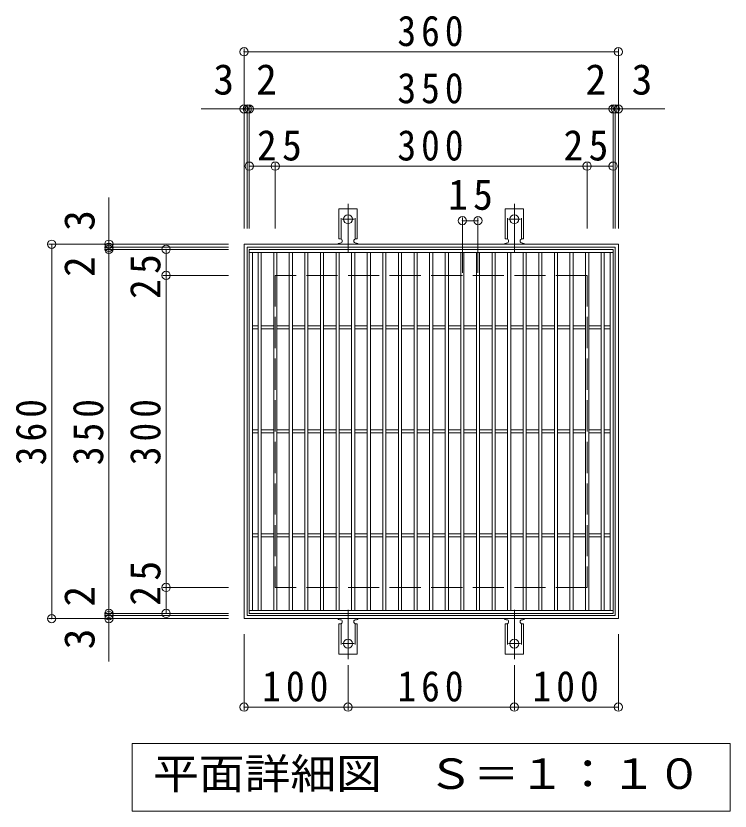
# Model space of a CAD drawing. Units: millimetres, scale not verified. Extents: x -1544 to 1657, y -1371 to 1079.
# Drawn here: x -399 to 288, y 315 to 1079 of the extents above; entities that cross this region are included whole.
import ezdxf
from ezdxf.enums import TextEntityAlignment as Align

# ---------------------------------------------------------------- set-up
doc = ezdxf.new("R2010")
doc.units = ezdxf.units.MM
doc.header["$LTSCALE"] = 10
doc.header["$PDMODE"] = 32
doc.header["$PDSIZE"] = 8
for name, pattern in [('CHAIN2', [12, 9, -1, 1, -1]), ('DASHED2', [3, 2, -1]), ('DASHED3', [4, 3, -1])]:
    doc.linetypes.add(name, pattern=pattern)
for name, color, linetype, lineweight in [('C-1', 2, 'DASHED3', 9), ('C-2', 3, 'Continuous', 9), ('C-4', 7, 'Continuous', 9), ('C-5', 7, 'Continuous', 9), ('C-A', 3, 'Continuous', 9)]:
    doc.layers.add(name, color=color, linetype=linetype, lineweight=lineweight)
doc.styles.add('ＭＳ ゴシック', font='')
doc.styles.get('ＭＳ ゴシック').set_extended_font_data('MS Gothic')

msp = doc.modelspace()

# ---------------------------------------------------------------- linework, layer by layer
at = {"layer": 'C-1', "linetype": 'Continuous'}
msp.add_line((-179.63, 859.81), (-179.63, 499.81), dxfattribs=at)
at = {"layer": 'C-1'}
for p, q in [((-149.63, 829.81), (-149.63, 529.81)), ((150.37, 829.81), (-149.63, 829.81)), ((150.37, 829.81), (150.37, 529.81)), ((150.37, 529.81), (-149.63, 529.81))]:
    msp.add_line(p, q, dxfattribs=at)
at = {"layer": 'C-1', "linetype": 'Continuous'}
msp.add_lwpolyline([(-179.63, 499.81), (180.37, 499.81), (180.37, 859.81), (-179.63, 859.81)], dxfattribs=at)
msp.add_lwpolyline([(-176.63, 856.81), (-176.63, 502.81), (177.37, 502.81), (177.37, 856.81)], close=True, dxfattribs=at)
at = {"layer": 'C-2'}
for p, q in [((-174.63, 854.81), (-174.63, 504.81)), ((-174.63, 854.81), (175.37, 854.81)), ((-174.63, 851.81), (175.37, 851.81)), ((-171.63, 851.81), (-171.63, 507.81)), ((-166.13, 851.81), (-166.13, 507.81)), ((-163.13, 851.81), (-163.13, 507.81)), ((-151.13, 851.81), (-151.13, 507.81)), ((-148.13, 851.81), (-148.13, 507.81)), ((-136.13, 851.81), (-136.13, 507.81)), ((-133.13, 851.81), (-133.13, 507.81)), ((-121.13, 851.81), (-121.13, 507.81)), ((-118.13, 851.81), (-118.13, 507.81)), ((-106.13, 851.81), (-106.13, 507.81)), ((-103.13, 851.81), (-103.13, 507.81)), ((-91.13, 851.81), (-91.13, 507.81)), ((-88.13, 851.81), (-88.13, 507.81)), ((-76.13, 851.81), (-76.13, 507.81)), ((-73.13, 851.81), (-73.13, 507.81)), ((-61.13, 851.81), (-61.13, 507.81)), ((-58.13, 851.81), (-58.13, 507.81)), ((-46.13, 851.81), (-46.13, 507.81)), ((-43.13, 851.81), (-43.13, 507.81)), ((-31.13, 851.81), (-31.13, 507.81)), ((-28.13, 851.81), (-28.13, 507.81)), ((-16.13, 851.81), (-16.13, 507.81)), ((-13.13, 851.81), (-13.13, 507.81)), ((-1.13, 851.81), (-1.13, 507.81)), ((1.87, 851.81), (1.87, 507.81)), ((13.87, 851.81), (13.87, 507.81)), ((16.87, 851.81), (16.87, 507.81)), ((28.87, 851.81), (28.87, 507.81)), ((31.87, 851.81), (31.87, 507.81)), ((43.87, 851.81), (43.87, 507.81)), ((46.87, 851.81), (46.87, 507.81)), ((58.87, 851.81), (58.87, 507.81)), ((61.87, 851.81), (61.87, 507.81)), ((73.87, 851.81), (73.87, 507.81)), ((76.87, 851.81), (76.87, 507.81)), ((88.87, 851.81), (88.87, 507.81)), ((91.87, 851.81), (91.87, 507.81)), ((103.87, 851.81), (103.87, 507.81)), ((106.87, 851.81), (106.87, 507.81)), ((118.87, 851.81), (118.87, 507.81)), ((121.87, 851.81), (121.87, 507.81)), ((133.87, 851.81), (133.87, 507.81)), ((136.87, 851.81), (136.87, 507.81)), ((148.87, 851.81), (148.87, 507.81)), ((151.87, 851.81), (151.87, 507.81)), ((163.87, 851.81), (163.87, 507.81)), ((166.87, 851.81), (166.87, 507.81)), ((172.37, 851.81), (172.37, 507.81)), ((175.37, 854.81), (175.37, 504.81)), ((-166.13, 781.31), (-171.63, 781.31)), ((-151.13, 781.31), (-163.13, 781.31)), ((-136.13, 781.31), (-148.13, 781.31)), ((-121.13, 781.31), (-133.13, 781.31)), ((-106.13, 781.31), (-118.13, 781.31)), ((-91.13, 781.31), (-103.13, 781.31)), ((-76.13, 781.31), (-88.13, 781.31)), ((-61.13, 781.31), (-73.13, 781.31)), ((-46.13, 781.31), (-58.13, 781.31)), ((-31.13, 781.31), (-43.13, 781.31)), ((-16.13, 781.31), (-28.13, 781.31)), ((-1.13, 781.31), (-13.13, 781.31)), ((13.87, 781.31), (1.87, 781.31)), ((28.87, 781.31), (16.87, 781.31)), ((43.87, 781.31), (31.87, 781.31)), ((58.87, 781.31), (46.87, 781.31)), ((73.87, 781.31), (61.87, 781.31)), ((88.87, 781.31), (76.87, 781.31)), ((103.87, 781.31), (91.87, 781.31)), ((118.87, 781.31), (106.87, 781.31)), ((133.87, 781.31), (121.87, 781.31)), ((148.87, 781.31), (136.87, 781.31)), ((163.87, 781.31), (151.87, 781.31)), ((172.37, 781.31), (166.87, 781.31)), ((-166.13, 778.31), (-171.63, 778.31)), ((-151.13, 778.31), (-163.13, 778.31)), ((-136.13, 778.31), (-148.13, 778.31)), ((-121.13, 778.31), (-133.13, 778.31)), ((-106.13, 778.31), (-118.13, 778.31)), ((-91.13, 778.31), (-103.13, 778.31)), ((-76.13, 778.31), (-88.13, 778.31)), ((-61.13, 778.31), (-73.13, 778.31)), ((-46.13, 778.31), (-58.13, 778.31)), ((-31.13, 778.31), (-43.13, 778.31)), ((-16.13, 778.31), (-28.13, 778.31)), ((-1.13, 778.31), (-13.13, 778.31)), ((13.87, 778.31), (1.87, 778.31)), ((28.87, 778.31), (16.87, 778.31)), ((43.87, 778.31), (31.87, 778.31)), ((58.87, 778.31), (46.87, 778.31)), ((73.87, 778.31), (61.87, 778.31)), ((88.87, 778.31), (76.87, 778.31)), ((103.87, 778.31), (91.87, 778.31)), ((118.87, 778.31), (106.87, 778.31)), ((133.87, 778.31), (121.87, 778.31)), ((148.87, 778.31), (136.87, 778.31)), ((163.87, 778.31), (151.87, 778.31)), ((172.37, 778.31), (166.87, 778.31)), ((-166.13, 681.31), (-171.63, 681.31)), ((-151.13, 681.31), (-163.13, 681.31)), ((-136.13, 681.31), (-148.13, 681.31)), ((-121.13, 681.31), (-133.13, 681.31)), ((-106.13, 681.31), (-118.13, 681.31)), ((-91.13, 681.31), (-103.13, 681.31)), ((-76.13, 681.31), (-88.13, 681.31)), ((-61.13, 681.31), (-73.13, 681.31)), ((-46.13, 681.31), (-58.13, 681.31)), ((-31.13, 681.31), (-43.13, 681.31)), ((-16.13, 681.31), (-28.13, 681.31)), ((-1.13, 681.31), (-13.13, 681.31)), ((13.87, 681.31), (1.87, 681.31)), ((28.87, 681.31), (16.87, 681.31)), ((43.87, 681.31), (31.87, 681.31)), ((58.87, 681.31), (46.87, 681.31)), ((73.87, 681.31), (61.87, 681.31)), ((88.87, 681.31), (76.87, 681.31)), ((103.87, 681.31), (91.87, 681.31)), ((118.87, 681.31), (106.87, 681.31)), ((133.87, 681.31), (121.87, 681.31)), ((148.87, 681.31), (136.87, 681.31)), ((163.87, 681.31), (151.87, 681.31)), ((172.37, 681.31), (166.87, 681.31)), ((-166.13, 678.31), (-171.63, 678.31)), ((-151.13, 678.31), (-163.13, 678.31)), ((-136.13, 678.31), (-148.13, 678.31)), ((-121.13, 678.31), (-133.13, 678.31)), ((-106.13, 678.31), (-118.13, 678.31)), ((-91.13, 678.31), (-103.13, 678.31)), ((-76.13, 678.31), (-88.13, 678.31)), ((-61.13, 678.31), (-73.13, 678.31)), ((-46.13, 678.31), (-58.13, 678.31)), ((-31.13, 678.31), (-43.13, 678.31)), ((-16.13, 678.31), (-28.13, 678.31)), ((-1.13, 678.31), (-13.13, 678.31)), ((13.87, 678.31), (1.87, 678.31)), ((28.87, 678.31), (16.87, 678.31)), ((43.87, 678.31), (31.87, 678.31)), ((58.87, 678.31), (46.87, 678.31)), ((73.87, 678.31), (61.87, 678.31)), ((88.87, 678.31), (76.87, 678.31)), ((103.87, 678.31), (91.87, 678.31)), ((118.87, 678.31), (106.87, 678.31)), ((133.87, 678.31), (121.87, 678.31)), ((148.87, 678.31), (136.87, 678.31)), ((163.87, 678.31), (151.87, 678.31)), ((172.37, 678.31), (166.87, 678.31)), ((-166.13, 581.31), (-171.63, 581.31)), ((-151.13, 581.31), (-163.13, 581.31)), ((-136.13, 581.31), (-148.13, 581.31)), ((-121.13, 581.31), (-133.13, 581.31)), ((-106.13, 581.31), (-118.13, 581.31)), ((-91.13, 581.31), (-103.13, 581.31)), ((-76.13, 581.31), (-88.13, 581.31)), ((-61.13, 581.31), (-73.13, 581.31)), ((-46.13, 581.31), (-58.13, 581.31)), ((-31.13, 581.31), (-43.13, 581.31)), ((-16.13, 581.31), (-28.13, 581.31)), ((-1.13, 581.31), (-13.13, 581.31)), ((13.87, 581.31), (1.87, 581.31)), ((28.87, 581.31), (16.87, 581.31)), ((43.87, 581.31), (31.87, 581.31)), ((58.87, 581.31), (46.87, 581.31)), ((73.87, 581.31), (61.87, 581.31)), ((88.87, 581.31), (76.87, 581.31)), ((103.87, 581.31), (91.87, 581.31)), ((118.87, 581.31), (106.87, 581.31)), ((133.87, 581.31), (121.87, 581.31)), ((148.87, 581.31), (136.87, 581.31)), ((163.87, 581.31), (151.87, 581.31)), ((172.37, 581.31), (166.87, 581.31)), ((-166.13, 578.31), (-171.63, 578.31)), ((-151.13, 578.31), (-163.13, 578.31)), ((-136.13, 578.31), (-148.13, 578.31)), ((-121.13, 578.31), (-133.13, 578.31)), ((-106.13, 578.31), (-118.13, 578.31)), ((-91.13, 578.31), (-103.13, 578.31)), ((-76.13, 578.31), (-88.13, 578.31)), ((-61.13, 578.31), (-73.13, 578.31)), ((-46.13, 578.31), (-58.13, 578.31)), ((-31.13, 578.31), (-43.13, 578.31)), ((-16.13, 578.31), (-28.13, 578.31)), ((-1.13, 578.31), (-13.13, 578.31)), ((13.87, 578.31), (1.87, 578.31)), ((28.87, 578.31), (16.87, 578.31)), ((43.87, 578.31), (31.87, 578.31)), ((58.87, 578.31), (46.87, 578.31)), ((73.87, 578.31), (61.87, 578.31)), ((88.87, 578.31), (76.87, 578.31)), ((103.87, 578.31), (91.87, 578.31)), ((118.87, 578.31), (106.87, 578.31)), ((133.87, 578.31), (121.87, 578.31)), ((148.87, 578.31), (136.87, 578.31)), ((163.87, 578.31), (151.87, 578.31)), ((172.37, 578.31), (166.87, 578.31)), ((-174.63, 507.81), (175.37, 507.81)), ((-174.63, 504.81), (175.37, 504.81))]:
    msp.add_line(p, q, dxfattribs=at)
at = {"layer": 'C-4'}
for p, q in [((-179.63, 874.81), (-179.63, 1047.81)), ((180.37, 874.81), (180.37, 1047.81)), ((-179.63, 1044.81), (180.37, 1044.81)), ((-220.95, 989.81), (225.12, 989.81)), ((-176.63, 874.81), (-176.63, 992.81)), ((-174.63, 874.81), (-174.63, 992.81)), ((175.37, 874.81), (175.37, 992.81)), ((177.37, 874.81), (177.37, 992.81)), ((-174.63, 934.81), (175.37, 934.81)), ((-149.63, 874.81), (-149.63, 937.81)), ((150.37, 874.81), (150.37, 937.81)), ((-309.63, 458.49), (-309.63, 904.56)), ((30.37, 885.39), (30.37, 832.24)), ((30.37, 882.39), (45.37, 882.39)), ((45.37, 885.39), (45.37, 832.24)), ((-194.63, 859.81), (-367.63, 859.81)), ((-364.63, 499.81), (-364.63, 859.81)), ((-194.63, 856.81), (-312.63, 856.81)), ((-194.63, 854.81), (-312.63, 854.81)), ((-254.63, 504.81), (-254.63, 854.81)), ((-194.63, 829.81), (-257.63, 829.81)), ((-194.63, 529.81), (-257.63, 529.81)), ((-194.63, 504.81), (-312.63, 504.81)), ((-194.63, 499.81), (-367.63, 499.81)), ((-194.63, 502.81), (-312.63, 502.81)), ((-179.63, 484.81), (-179.63, 411.81)), ((180.37, 484.81), (180.37, 411.81)), ((-79.63, 455.09), (-79.63, 411.81)), ((80.37, 455.09), (80.37, 411.81)), ((-179.63, 414.81), (-79.63, 414.81)), ((-79.63, 414.81), (80.37, 414.81)), ((80.37, 414.81), (180.37, 414.81))]:
    msp.add_line(p, q, dxfattribs=at)
for p in [(-179.63, 1044.81), (180.37, 1044.81), (-179.63, 989.81), (-176.63, 989.81), (-174.63, 989.81), (175.37, 989.81), (177.37, 989.81), (180.37, 989.81), (-174.63, 934.81), (-149.63, 934.81), (150.37, 934.81), (175.37, 934.81), (30.37, 882.39), (45.37, 882.39), (-364.63, 859.81), (-309.63, 859.81), (-309.63, 856.81), (-309.63, 854.81), (-254.63, 854.81), (-254.63, 829.81), (-254.63, 529.81), (-309.63, 504.81), (-309.63, 502.81), (-254.63, 504.81), (-364.63, 499.81), (-309.63, 499.81), (-179.63, 414.81), (-79.63, 414.81), (80.37, 414.81), (180.37, 414.81)]:
    msp.add_point(p, dxfattribs=at)
at = {"layer": 'C-5'}
msp.add_lwpolyline([(-287.13, 314.81), (-287.13, 379.81), (287.87, 379.81), (287.87, 314.81)], close=True, dxfattribs=at)
at = {"layer": 'C-A', "color": 7, "linetype": 'CHAIN2'}
for p, q in [((-79.63, 851.34), (-79.63, 898.74)), ((80.37, 851.34), (80.37, 898.74)), ((-85.41, 883.81), (-73.86, 883.81)), ((74.59, 883.81), (86.14, 883.81)), ((-79.63, 508.27), (-79.63, 460.87)), ((80.37, 508.27), (80.37, 460.87)), ((-85.41, 475.81), (-73.86, 475.81)), ((74.59, 475.81), (86.14, 475.81))]:
    msp.add_line(p, q, dxfattribs=at)
at = {"layer": 'C-A'}
for p, q in [((-88.38, 864.81), (-88.38, 893.81)), ((-70.88, 893.81), (-88.38, 893.81)), ((-70.88, 864.81), (-70.88, 893.81)), ((71.62, 864.81), (71.62, 893.81)), ((89.12, 893.81), (71.62, 893.81)), ((89.12, 864.81), (89.12, 893.81)), ((-88.38, 864.81), (-87.13, 864.81)), ((-70.88, 864.81), (-72.13, 864.81)), ((71.62, 864.81), (72.87, 864.81)), ((89.12, 864.81), (87.87, 864.81)), ((-87.63, 860.81), (-87.13, 860.81)), ((-72.14, 860.81), (-71.62, 860.81)), ((72.37, 860.81), (72.87, 860.81)), ((87.86, 860.81), (88.38, 860.81)), ((-87.63, 498.81), (-87.13, 498.81)), ((-72.14, 498.81), (-71.62, 498.81)), ((72.37, 498.81), (72.87, 498.81)), ((87.86, 498.81), (88.38, 498.81)), ((-88.38, 494.81), (-87.13, 494.81)), ((-88.38, 494.81), (-88.38, 465.81)), ((-70.88, 494.81), (-72.13, 494.81)), ((-70.88, 494.81), (-70.88, 465.81)), ((71.62, 494.81), (72.87, 494.81)), ((71.62, 494.81), (71.62, 465.81)), ((89.12, 494.81), (87.87, 494.81)), ((89.12, 494.81), (89.12, 465.81)), ((-70.88, 465.81), (-88.38, 465.81)), ((89.12, 465.81), (71.62, 465.81))]:
    msp.add_line(p, q, dxfattribs=at)
at = {"layer": 'C-A', "linetype": 'DASHED2'}
for p, q in [((-86.38, 864.66), (-86.38, 893.81)), ((-72.88, 864.66), (-72.88, 893.81)), ((73.62, 864.66), (73.62, 893.81)), ((87.12, 864.66), (87.12, 893.81)), ((-86.38, 494.95), (-86.38, 465.81)), ((-72.88, 494.95), (-72.88, 465.81)), ((73.62, 494.95), (73.62, 465.81)), ((87.12, 494.95), (87.12, 465.81))]:
    msp.add_line(p, q, dxfattribs=at)
at = {"layer": 'C-A'}
for centre in [(-79.63, 883.81), (80.37, 883.81), (-79.63, 475.81), (80.37, 475.81)]:
    msp.add_circle(centre, 4.25, dxfattribs=at)
for centre, start, end in [((-87.13, 862.81), 270, 90), ((-72.13, 862.81), 90, 269.8667), ((72.87, 862.81), 270, 90), ((87.87, 862.81), 90, 269.8667), ((-87.63, 858.81), 90.27596, 150.00047), ((-71.63, 858.81), 29.99927, 89.75836), ((72.37, 858.81), 90.27596, 150.00047), ((88.37, 858.81), 29.99927, 89.75836), ((-87.63, 500.81), 209.99951, 269.72403), ((-87.13, 496.81), 270, 90), ((-72.13, 496.81), 90.13329, 270), ((-71.63, 500.81), 270.24162, 330.00072), ((72.37, 500.81), 209.99951, 269.72403), ((72.87, 496.81), 270, 90), ((87.87, 496.81), 90.13329, 270), ((88.37, 500.81), 270.24162, 330.00072)]:
    msp.add_arc(centre, 2, start, end, dxfattribs=at)

# ---------------------------------------------------------------- texts
at = {"layer": 'C-4', "color": 2, "style": 'ＭＳ ゴシック'}
for s, p in [('3', (-209.15, 994.81)), ('2', (-168.06, 994.81))]:
    msp.add_text(s, height=29.33, dxfattribs=at).set_placement(p, align=Align.BOTTOM_LEFT)
for s, rotation, p in [('2', 0.001, (148.8, 994.81)), ('3', 0.001, (193.14, 994.81)), ('3', 90.001, (-314.63, 872.58)), ('2', 90.001, (-314.63, 828.24)), ('2', 90, (-314.63, 511.38)), ('3', 90, (-314.63, 470.29))]:
    msp.add_text(s, height=29.33, rotation=rotation, dxfattribs=at).set_placement(p, align=Align.BOTTOM_LEFT)
at = {"layer": 'C-4', "color": 2, "char_height": 29.33, "attachment_point": 7, "style": 'ＭＳ ゴシック'}
for s, insert in [('\\T1.27;\\W0.9;360', (-32.13, 1049.81)), ('\\T1.27;\\W0.9;350', (-32.13, 994.81)), ('\\T1.27;\\W0.95;25', (-167.17, 939.81)), ('\\T1.27;\\W0.9;300', (-32.13, 939.81)), ('\\T1.27;\\W0.95;25', (127.69, 939.81)), ('\\T1.27;\\W0.95;15', (16.62, 892.39)), ('\\T1.27;\\W0.9;100', (-162.13, 419.81)), ('\\T1.27;\\W0.9;160', (-32.13, 419.81)), ('\\T1.27;\\W0.9;100', (97.87, 419.81))]:
    msp.add_mtext(s, dxfattribs=dict(at, insert=insert))
at = {"layer": 'C-4', "color": 2, "char_height": 29.33, "attachment_point": 7, "rotation": 90, "style": 'ＭＳ ゴシック'}
for s, insert in [('\\T1.27;\\W0.95;25', (-259.63, 807.13)), ('\\T1.27;\\W0.9;360', (-369.63, 647.31)), ('\\T1.27;\\W0.9;350', (-314.63, 647.31)), ('\\T1.27;\\W0.9;300', (-259.63, 647.31)), ('\\T1.27;\\W0.95;25', (-259.63, 512.27))]:
    msp.add_mtext(s, dxfattribs=dict(at, insert=insert))
at = {"layer": 'C-5', "color": 2, "style": 'ＭＳ ゴシック', "width": 1.1}
msp.add_text('平面詳細図\u3000Ｓ＝１：１０', height=29.33, dxfattribs=at).set_placement((-267.13, 327.31), align=Align.BOTTOM_LEFT)

doc.saveas('drawing.dxf')
